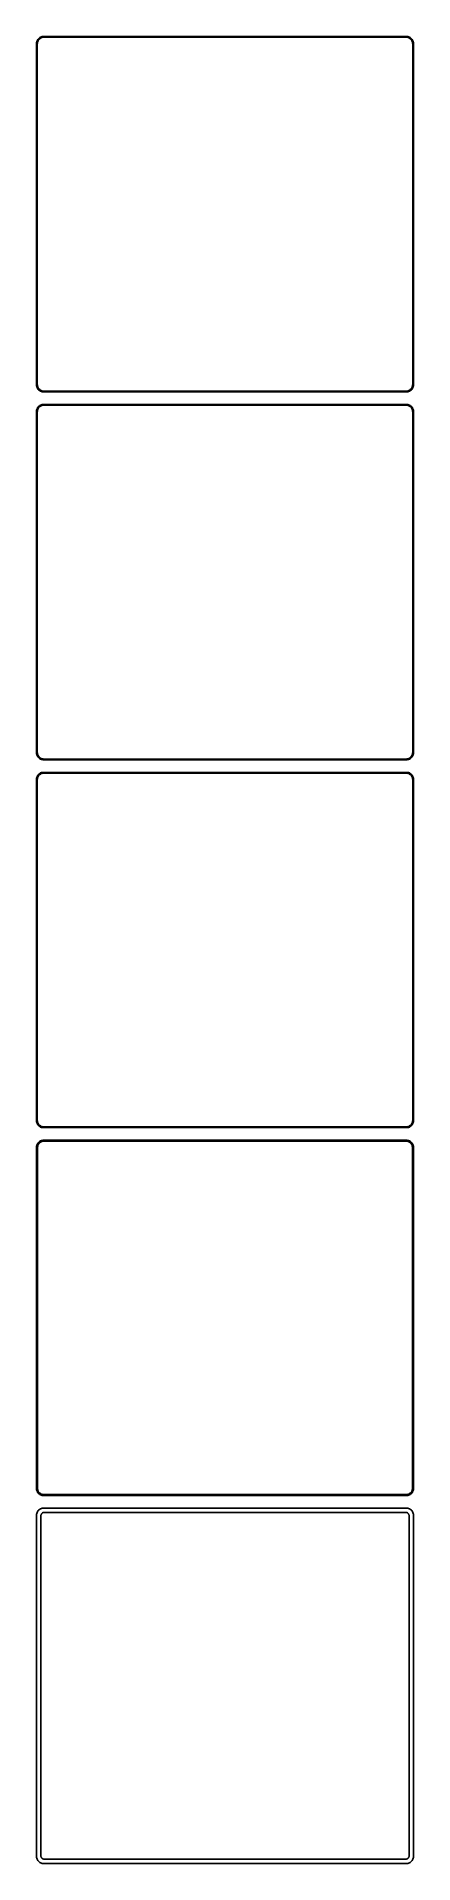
# Model space of a CAD drawing. Header units: metres. Extents: x -135 to 135, y 1193 to 2503.
import ezdxf

# ---------------------------------------------------------------- set-up
doc = ezdxf.new("R2010")
doc.units = ezdxf.units.M

msp = doc.modelspace()

# ---------------------------------------------------------------- linework, layer by layer
for p, q in [((-134.961, 2499.13), (-135, 2498.5)), ((-135, 2498.5), (-135, 2253.5)), ((-134.843, 2499.74), (-134.961, 2499.13)), ((-134.649, 2500.34), (-134.843, 2499.74)), ((-134.382, 2500.91), (-134.649, 2500.34)), ((-134.5, 2498.25), (-134.463, 2498.85)), ((-134.5, 2253.75), (-134.5, 2498.25)), ((-134.463, 2498.85), (-134.351, 2499.43)), ((-134.045, 2501.44), (-134.382, 2500.91)), ((-134.351, 2499.43), (-134.166, 2500)), ((-134.166, 2500), (-133.912, 2500.54)), ((-133.645, 2501.92), (-134.045, 2501.44)), ((-133.912, 2500.54), (-133.593, 2501.04)), ((-133.187, 2502.35), (-133.645, 2501.92)), ((-133.593, 2501.04), (-133.213, 2501.5)), ((-133.213, 2501.5), (-132.778, 2501.91)), ((-132.679, 2502.72), (-133.187, 2502.35)), ((-132.778, 2501.91), (-132.295, 2502.26)), ((-132.129, 2503.02), (-132.679, 2502.72)), ((-132.295, 2502.26), (-131.772, 2502.55)), ((-131.545, 2503.26), (-132.129, 2503.02)), ((-131.772, 2502.55), (-131.218, 2502.77)), ((-130.937, 2503.41), (-131.545, 2503.26)), ((-131.218, 2502.77), (-130.64, 2502.92)), ((-130.314, 2503.49), (-130.937, 2503.41)), ((-130.64, 2502.92), (-130.048, 2502.99)), ((130.314, 2503.49), (-130.314, 2503.49)), ((-130.048, 2502.99), (130.048, 2502.99)), ((130.048, 2502.99), (130.64, 2502.92)), ((130.937, 2503.41), (130.314, 2503.49)), ((130.64, 2502.92), (131.218, 2502.77)), ((131.545, 2503.26), (130.937, 2503.41)), ((131.218, 2502.77), (131.772, 2502.55)), ((132.129, 2503.02), (131.545, 2503.26)), ((131.772, 2502.55), (132.295, 2502.26)), ((132.679, 2502.72), (132.129, 2503.02)), ((132.295, 2502.26), (132.778, 2501.91)), ((133.187, 2502.35), (132.679, 2502.72)), ((132.778, 2501.91), (133.213, 2501.5)), ((133.645, 2501.92), (133.187, 2502.35)), ((133.213, 2501.5), (133.593, 2501.04)), ((133.593, 2501.04), (133.912, 2500.54)), ((134.045, 2501.44), (133.645, 2501.92)), ((133.912, 2500.54), (134.166, 2500)), ((134.382, 2500.91), (134.045, 2501.44)), ((134.166, 2500), (134.351, 2499.43)), ((134.351, 2499.43), (134.463, 2498.85)), ((134.649, 2500.34), (134.382, 2500.91)), ((134.463, 2498.85), (134.5, 2498.25)), ((134.5, 2498.25), (134.5, 2253.75)), ((134.843, 2499.74), (134.649, 2500.34)), ((134.961, 2499.13), (134.843, 2499.74)), ((135, 2498.5), (134.961, 2499.13)), ((135, 2253.5), (135, 2498.5)), ((-135, 2253.5), (-134.961, 2252.87)), ((-134.961, 2252.87), (-134.843, 2252.26)), ((-134.843, 2252.26), (-134.649, 2251.66)), ((-134.649, 2251.66), (-134.382, 2251.09)), ((-134.463, 2253.15), (-134.5, 2253.75)), ((-134.351, 2252.57), (-134.463, 2253.15)), ((-134.382, 2251.09), (-134.045, 2250.56)), ((-134.166, 2252), (-134.351, 2252.57)), ((-133.912, 2251.46), (-134.166, 2252)), ((-134.045, 2250.56), (-133.645, 2250.08)), ((-133.593, 2250.96), (-133.912, 2251.46)), ((-133.645, 2250.08), (-133.187, 2249.65)), ((-133.213, 2250.5), (-133.593, 2250.96)), ((-132.778, 2250.09), (-133.213, 2250.5)), ((-133.187, 2249.65), (-132.679, 2249.28)), ((-132.295, 2249.74), (-132.778, 2250.09)), ((-132.679, 2249.28), (-132.129, 2248.98)), ((-131.772, 2249.45), (-132.295, 2249.74)), ((-132.129, 2248.98), (-131.545, 2248.74)), ((-131.218, 2249.23), (-131.772, 2249.45)), ((-131.545, 2248.74), (-130.937, 2248.59)), ((-130.64, 2249.08), (-131.218, 2249.23)), ((-130.937, 2248.59), (-130.314, 2248.51)), ((-130.048, 2249.01), (-130.64, 2249.08)), ((-130.314, 2248.51), (130.314, 2248.51)), ((130.048, 2249.01), (-130.048, 2249.01)), ((130.64, 2249.08), (130.048, 2249.01)), ((130.314, 2248.51), (130.937, 2248.59)), ((131.218, 2249.23), (130.64, 2249.08)), ((130.937, 2248.59), (131.545, 2248.74)), ((131.772, 2249.45), (131.218, 2249.23)), ((131.545, 2248.74), (132.129, 2248.98)), ((132.295, 2249.74), (131.772, 2249.45)), ((132.129, 2248.98), (132.679, 2249.28)), ((132.778, 2250.09), (132.295, 2249.74)), ((132.679, 2249.28), (133.187, 2249.65)), ((133.213, 2250.5), (132.778, 2250.09)), ((133.187, 2249.65), (133.645, 2250.08)), ((133.593, 2250.96), (133.213, 2250.5)), ((133.912, 2251.46), (133.593, 2250.96)), ((133.645, 2250.08), (134.045, 2250.56)), ((134.166, 2252), (133.912, 2251.46)), ((134.045, 2250.56), (134.382, 2251.09)), ((134.351, 2252.57), (134.166, 2252)), ((134.463, 2253.15), (134.351, 2252.57)), ((134.382, 2251.09), (134.649, 2251.66)), ((134.5, 2253.75), (134.463, 2253.15)), ((134.649, 2251.66), (134.843, 2252.26)), ((134.843, 2252.26), (134.961, 2252.87)), ((134.961, 2252.87), (135, 2253.5)), ((-134.961, 2235.13), (-135, 2234.5)), ((-135, 2234.5), (-135, 1989.5)), ((-134.843, 2235.74), (-134.961, 2235.13)), ((-134.649, 2236.34), (-134.843, 2235.74)), ((-134.382, 2236.91), (-134.649, 2236.34)), ((-134.5, 2234.25), (-134.463, 2234.85)), ((-134.5, 1989.75), (-134.5, 2234.25)), ((-134.463, 2234.85), (-134.351, 2235.43)), ((-134.045, 2237.44), (-134.382, 2236.91)), ((-134.351, 2235.43), (-134.166, 2236)), ((-134.166, 2236), (-133.912, 2236.54)), ((-133.645, 2237.92), (-134.045, 2237.44)), ((-133.912, 2236.54), (-133.593, 2237.04)), ((-133.187, 2238.35), (-133.645, 2237.92)), ((-133.593, 2237.04), (-133.213, 2237.5)), ((-133.213, 2237.5), (-132.778, 2237.91)), ((-132.679, 2238.72), (-133.187, 2238.35)), ((-132.778, 2237.91), (-132.295, 2238.26)), ((-132.129, 2239.02), (-132.679, 2238.72)), ((-132.295, 2238.26), (-131.772, 2238.55)), ((-131.545, 2239.26), (-132.129, 2239.02)), ((-131.772, 2238.55), (-131.218, 2238.77)), ((-130.937, 2239.41), (-131.545, 2239.26)), ((-131.218, 2238.77), (-130.64, 2238.92)), ((-130.314, 2239.49), (-130.937, 2239.41)), ((-130.64, 2238.92), (-130.048, 2238.99)), ((130.314, 2239.49), (-130.314, 2239.49)), ((-130.048, 2238.99), (130.048, 2238.99)), ((130.048, 2238.99), (130.64, 2238.92)), ((130.937, 2239.41), (130.314, 2239.49)), ((130.64, 2238.92), (131.218, 2238.77)), ((131.545, 2239.26), (130.937, 2239.41)), ((131.218, 2238.77), (131.772, 2238.55)), ((132.129, 2239.02), (131.545, 2239.26)), ((131.772, 2238.55), (132.295, 2238.26)), ((132.679, 2238.72), (132.129, 2239.02)), ((132.295, 2238.26), (132.778, 2237.91)), ((133.187, 2238.35), (132.679, 2238.72)), ((132.778, 2237.91), (133.213, 2237.5)), ((133.645, 2237.92), (133.187, 2238.35)), ((133.213, 2237.5), (133.593, 2237.04)), ((133.593, 2237.04), (133.912, 2236.54)), ((134.045, 2237.44), (133.645, 2237.92)), ((133.912, 2236.54), (134.166, 2236)), ((134.382, 2236.91), (134.045, 2237.44)), ((134.166, 2236), (134.351, 2235.43)), ((134.351, 2235.43), (134.463, 2234.85)), ((134.649, 2236.34), (134.382, 2236.91)), ((134.463, 2234.85), (134.5, 2234.25)), ((134.5, 2234.25), (134.5, 1989.75)), ((134.843, 2235.74), (134.649, 2236.34)), ((134.961, 2235.13), (134.843, 2235.74)), ((135, 2234.5), (134.961, 2235.13)), ((135, 1989.5), (135, 2234.5)), ((-135, 1989.5), (-134.961, 1988.87)), ((-134.961, 1988.87), (-134.843, 1988.26)), ((-134.843, 1988.26), (-134.649, 1987.66)), ((-134.649, 1987.66), (-134.382, 1987.09)), ((-134.463, 1989.15), (-134.5, 1989.75)), ((-134.351, 1988.57), (-134.463, 1989.15)), ((-134.382, 1987.09), (-134.045, 1986.56)), ((-134.166, 1988), (-134.351, 1988.57)), ((-133.912, 1987.46), (-134.166, 1988)), ((-134.045, 1986.56), (-133.645, 1986.08)), ((-133.593, 1986.96), (-133.912, 1987.46)), ((-133.645, 1986.08), (-133.187, 1985.65)), ((-133.213, 1986.5), (-133.593, 1986.96)), ((-132.778, 1986.09), (-133.213, 1986.5)), ((-133.187, 1985.65), (-132.679, 1985.28)), ((-132.295, 1985.74), (-132.778, 1986.09)), ((-132.679, 1985.28), (-132.129, 1984.98)), ((-131.772, 1985.45), (-132.295, 1985.74)), ((-132.129, 1984.98), (-131.545, 1984.74)), ((-131.218, 1985.23), (-131.772, 1985.45)), ((-131.545, 1984.74), (-130.937, 1984.59)), ((-130.64, 1985.08), (-131.218, 1985.23)), ((-130.937, 1984.59), (-130.314, 1984.51)), ((-130.048, 1985.01), (-130.64, 1985.08)), ((-130.314, 1984.51), (130.314, 1984.51)), ((130.048, 1985.01), (-130.048, 1985.01)), ((130.64, 1985.08), (130.048, 1985.01)), ((130.314, 1984.51), (130.937, 1984.59)), ((131.218, 1985.23), (130.64, 1985.08)), ((130.937, 1984.59), (131.545, 1984.74)), ((131.772, 1985.45), (131.218, 1985.23)), ((131.545, 1984.74), (132.129, 1984.98)), ((132.295, 1985.74), (131.772, 1985.45)), ((132.129, 1984.98), (132.679, 1985.28)), ((132.778, 1986.09), (132.295, 1985.74)), ((132.679, 1985.28), (133.187, 1985.65)), ((133.213, 1986.5), (132.778, 1986.09)), ((133.187, 1985.65), (133.645, 1986.08)), ((133.593, 1986.96), (133.213, 1986.5)), ((133.912, 1987.46), (133.593, 1986.96)), ((133.645, 1986.08), (134.045, 1986.56)), ((134.166, 1988), (133.912, 1987.46)), ((134.045, 1986.56), (134.382, 1987.09)), ((134.351, 1988.57), (134.166, 1988)), ((134.463, 1989.15), (134.351, 1988.57)), ((134.382, 1987.09), (134.649, 1987.66)), ((134.5, 1989.75), (134.463, 1989.15)), ((134.649, 1987.66), (134.843, 1988.26)), ((134.843, 1988.26), (134.961, 1988.87)), ((134.961, 1988.87), (135, 1989.5)), ((-134.961, 1971.13), (-135, 1970.5)), ((-135, 1970.5), (-135, 1725.5)), ((-134.843, 1971.74), (-134.961, 1971.13)), ((-134.649, 1972.34), (-134.843, 1971.74)), ((-134.382, 1972.91), (-134.649, 1972.34)), ((-134.5, 1970.25), (-134.463, 1970.85)), ((-134.5, 1725.75), (-134.5, 1970.25)), ((-134.463, 1970.85), (-134.351, 1971.43)), ((-134.045, 1973.44), (-134.382, 1972.91)), ((-134.351, 1971.43), (-134.166, 1972)), ((-134.166, 1972), (-133.912, 1972.54)), ((-133.645, 1973.92), (-134.045, 1973.44)), ((-133.912, 1972.54), (-133.593, 1973.04)), ((-133.187, 1974.35), (-133.645, 1973.92)), ((-133.593, 1973.04), (-133.213, 1973.5)), ((-133.213, 1973.5), (-132.778, 1973.91)), ((-132.679, 1974.72), (-133.187, 1974.35)), ((-132.778, 1973.91), (-132.295, 1974.26)), ((-132.129, 1975.02), (-132.679, 1974.72)), ((-132.295, 1974.26), (-131.772, 1974.55)), ((-131.545, 1975.26), (-132.129, 1975.02)), ((-131.772, 1974.55), (-131.218, 1974.77)), ((-130.937, 1975.41), (-131.545, 1975.26)), ((-131.218, 1974.77), (-130.64, 1974.92)), ((-130.314, 1975.49), (-130.937, 1975.41)), ((-130.64, 1974.92), (-130.048, 1974.99)), ((130.314, 1975.49), (-130.314, 1975.49)), ((-130.048, 1974.99), (130.048, 1974.99)), ((130.048, 1974.99), (130.64, 1974.92)), ((130.937, 1975.41), (130.314, 1975.49)), ((130.64, 1974.92), (131.218, 1974.77)), ((131.545, 1975.26), (130.937, 1975.41)), ((131.218, 1974.77), (131.772, 1974.55)), ((132.129, 1975.02), (131.545, 1975.26)), ((131.772, 1974.55), (132.295, 1974.26)), ((132.679, 1974.72), (132.129, 1975.02)), ((132.295, 1974.26), (132.778, 1973.91)), ((133.187, 1974.35), (132.679, 1974.72)), ((132.778, 1973.91), (133.213, 1973.5)), ((133.645, 1973.92), (133.187, 1974.35)), ((133.213, 1973.5), (133.593, 1973.04)), ((133.593, 1973.04), (133.912, 1972.54)), ((134.045, 1973.44), (133.645, 1973.92)), ((133.912, 1972.54), (134.166, 1972)), ((134.382, 1972.91), (134.045, 1973.44)), ((134.166, 1972), (134.351, 1971.43)), ((134.351, 1971.43), (134.463, 1970.85)), ((134.649, 1972.34), (134.382, 1972.91)), ((134.463, 1970.85), (134.5, 1970.25)), ((134.5, 1970.25), (134.5, 1725.75)), ((134.843, 1971.74), (134.649, 1972.34)), ((134.961, 1971.13), (134.843, 1971.74)), ((135, 1970.5), (134.961, 1971.13)), ((135, 1725.5), (135, 1970.5)), ((-135, 1725.5), (-134.961, 1724.87)), ((-134.961, 1724.87), (-134.843, 1724.26)), ((-134.843, 1724.26), (-134.649, 1723.66)), ((-134.649, 1723.66), (-134.382, 1723.09)), ((-134.463, 1725.15), (-134.5, 1725.75)), ((-134.351, 1724.57), (-134.463, 1725.15)), ((-134.382, 1723.09), (-134.045, 1722.56)), ((-134.166, 1724), (-134.351, 1724.57)), ((-133.912, 1723.46), (-134.166, 1724)), ((-134.045, 1722.56), (-133.645, 1722.08)), ((-133.593, 1722.96), (-133.912, 1723.46)), ((-133.645, 1722.08), (-133.187, 1721.65)), ((-133.213, 1722.5), (-133.593, 1722.96)), ((-132.778, 1722.09), (-133.213, 1722.5)), ((-133.187, 1721.65), (-132.679, 1721.28)), ((-132.295, 1721.74), (-132.778, 1722.09)), ((-132.679, 1721.28), (-132.129, 1720.98)), ((-131.772, 1721.45), (-132.295, 1721.74)), ((-132.129, 1720.98), (-131.545, 1720.74)), ((-131.218, 1721.23), (-131.772, 1721.45)), ((-131.545, 1720.74), (-130.937, 1720.59)), ((-130.64, 1721.08), (-131.218, 1721.23)), ((-130.937, 1720.59), (-130.314, 1720.51)), ((-130.048, 1721.01), (-130.64, 1721.08)), ((-130.314, 1720.51), (130.314, 1720.51)), ((130.048, 1721.01), (-130.048, 1721.01)), ((130.64, 1721.08), (130.048, 1721.01)), ((130.314, 1720.51), (130.937, 1720.59)), ((131.218, 1721.23), (130.64, 1721.08)), ((130.937, 1720.59), (131.545, 1720.74)), ((131.772, 1721.45), (131.218, 1721.23)), ((131.545, 1720.74), (132.129, 1720.98)), ((132.295, 1721.74), (131.772, 1721.45)), ((132.129, 1720.98), (132.679, 1721.28)), ((132.778, 1722.09), (132.295, 1721.74)), ((132.679, 1721.28), (133.187, 1721.65)), ((133.213, 1722.5), (132.778, 1722.09)), ((133.187, 1721.65), (133.645, 1722.08)), ((133.593, 1722.96), (133.213, 1722.5)), ((133.912, 1723.46), (133.593, 1722.96)), ((133.645, 1722.08), (134.045, 1722.56)), ((134.166, 1724), (133.912, 1723.46)), ((134.045, 1722.56), (134.382, 1723.09)), ((134.351, 1724.57), (134.166, 1724)), ((134.463, 1725.15), (134.351, 1724.57)), ((134.382, 1723.09), (134.649, 1723.66)), ((134.5, 1725.75), (134.463, 1725.15)), ((134.649, 1723.66), (134.843, 1724.26)), ((134.843, 1724.26), (134.961, 1724.87)), ((134.961, 1724.87), (135, 1725.5)), ((-134.961, 1707.13), (-135, 1706.5)), ((-135, 1706.5), (-135, 1461.5)), ((-134.843, 1707.74), (-134.961, 1707.13)), ((-134.649, 1708.34), (-134.843, 1707.74)), ((-134.382, 1708.91), (-134.649, 1708.34)), ((-134.045, 1709.44), (-134.382, 1708.91)), ((-134.328, 1706.25), (-134.292, 1706.82)), ((-134.328, 1461.75), (-134.328, 1706.25)), ((-134.292, 1706.82), (-134.185, 1707.39)), ((-134.185, 1707.39), (-134.007, 1707.94)), ((-133.645, 1709.92), (-134.045, 1709.44)), ((-134.007, 1707.94), (-133.762, 1708.46)), ((-133.762, 1708.46), (-133.454, 1708.94)), ((-133.187, 1710.35), (-133.645, 1709.92)), ((-133.454, 1708.94), (-133.088, 1709.38)), ((-132.679, 1710.72), (-133.187, 1710.35)), ((-133.088, 1709.38), (-132.668, 1709.78)), ((-132.129, 1711.02), (-132.679, 1710.72)), ((-132.668, 1709.78), (-132.203, 1710.12)), ((-132.203, 1710.12), (-131.699, 1710.39)), ((-131.545, 1711.26), (-132.129, 1711.02)), ((-131.699, 1710.39), (-131.165, 1710.6)), ((-130.937, 1711.41), (-131.545, 1711.26)), ((-131.165, 1710.6), (-130.608, 1710.75)), ((-130.314, 1711.49), (-130.937, 1711.41)), ((-130.608, 1710.75), (-130.037, 1710.82)), ((130.314, 1711.49), (-130.314, 1711.49)), ((-130.037, 1710.82), (130.037, 1710.82)), ((130.037, 1710.82), (130.608, 1710.75)), ((130.937, 1711.41), (130.314, 1711.49)), ((130.608, 1710.75), (131.165, 1710.6)), ((131.545, 1711.26), (130.937, 1711.41)), ((131.165, 1710.6), (131.699, 1710.39)), ((132.129, 1711.02), (131.545, 1711.26)), ((131.699, 1710.39), (132.203, 1710.12)), ((132.679, 1710.72), (132.129, 1711.02)), ((132.203, 1710.12), (132.668, 1709.78)), ((132.668, 1709.78), (133.088, 1709.38)), ((133.187, 1710.35), (132.679, 1710.72)), ((133.088, 1709.38), (133.454, 1708.94)), ((133.645, 1709.92), (133.187, 1710.35)), ((133.454, 1708.94), (133.762, 1708.46)), ((134.045, 1709.44), (133.645, 1709.92)), ((133.762, 1708.46), (134.007, 1707.94)), ((134.007, 1707.94), (134.185, 1707.39)), ((134.382, 1708.91), (134.045, 1709.44)), ((134.185, 1707.39), (134.292, 1706.82)), ((134.292, 1706.82), (134.328, 1706.25)), ((134.328, 1706.25), (134.328, 1461.75)), ((134.649, 1708.34), (134.382, 1708.91)), ((134.843, 1707.74), (134.649, 1708.34)), ((134.961, 1707.13), (134.843, 1707.74)), ((135, 1706.5), (134.961, 1707.13)), ((135, 1461.5), (135, 1706.5)), ((-135, 1461.5), (-134.961, 1460.87)), ((-134.961, 1460.87), (-134.843, 1460.26)), ((-134.843, 1460.26), (-134.649, 1459.66)), ((-134.649, 1459.66), (-134.382, 1459.09)), ((-134.382, 1459.09), (-134.045, 1458.56)), ((-134.292, 1461.18), (-134.328, 1461.75)), ((-134.185, 1460.61), (-134.292, 1461.18)), ((-134.007, 1460.06), (-134.185, 1460.61)), ((-134.045, 1458.56), (-133.645, 1458.08)), ((-133.762, 1459.54), (-134.007, 1460.06)), ((-133.454, 1459.06), (-133.762, 1459.54)), ((-133.645, 1458.08), (-133.187, 1457.65)), ((-133.088, 1458.62), (-133.454, 1459.06)), ((-133.187, 1457.65), (-132.679, 1457.28)), ((-132.668, 1458.22), (-133.088, 1458.62)), ((-132.679, 1457.28), (-132.129, 1456.98)), ((-132.203, 1457.88), (-132.668, 1458.22)), ((-131.699, 1457.61), (-132.203, 1457.88)), ((-132.129, 1456.98), (-131.545, 1456.74)), ((-131.165, 1457.4), (-131.699, 1457.61)), ((-131.545, 1456.74), (-130.937, 1456.59)), ((-130.608, 1457.25), (-131.165, 1457.4)), ((-130.937, 1456.59), (-130.314, 1456.51)), ((-130.037, 1457.18), (-130.608, 1457.25)), ((-130.314, 1456.51), (130.314, 1456.51)), ((130.037, 1457.18), (-130.037, 1457.18)), ((130.608, 1457.25), (130.037, 1457.18)), ((130.314, 1456.51), (130.937, 1456.59)), ((131.165, 1457.4), (130.608, 1457.25)), ((130.937, 1456.59), (131.545, 1456.74)), ((131.699, 1457.61), (131.165, 1457.4)), ((131.545, 1456.74), (132.129, 1456.98)), ((132.203, 1457.88), (131.699, 1457.61)), ((132.129, 1456.98), (132.679, 1457.28)), ((132.668, 1458.22), (132.203, 1457.88)), ((133.088, 1458.62), (132.668, 1458.22)), ((132.679, 1457.28), (133.187, 1457.65)), ((133.454, 1459.06), (133.088, 1458.62)), ((133.187, 1457.65), (133.645, 1458.08)), ((133.762, 1459.54), (133.454, 1459.06)), ((133.645, 1458.08), (134.045, 1458.56)), ((134.007, 1460.06), (133.762, 1459.54)), ((134.185, 1460.61), (134.007, 1460.06)), ((134.045, 1458.56), (134.382, 1459.09)), ((134.292, 1461.18), (134.185, 1460.61)), ((134.328, 1461.75), (134.292, 1461.18)), ((134.382, 1459.09), (134.649, 1459.66)), ((134.649, 1459.66), (134.843, 1460.26)), ((134.843, 1460.26), (134.961, 1460.87)), ((134.961, 1460.87), (135, 1461.5)), ((-134.961, 1443.13), (-135, 1442.5)), ((-135, 1442.5), (-135, 1197.5)), ((-134.843, 1443.74), (-134.961, 1443.13)), ((-134.649, 1444.34), (-134.843, 1443.74)), ((-134.382, 1444.91), (-134.649, 1444.34)), ((-134.045, 1445.44), (-134.382, 1444.91)), ((-133.645, 1445.92), (-134.045, 1445.44)), ((-133.187, 1446.35), (-133.645, 1445.92)), ((-132.679, 1446.72), (-133.187, 1446.35)), ((-132.129, 1447.02), (-132.679, 1446.72)), ((-131.545, 1447.26), (-132.129, 1447.02)), ((-131.86, 1442.25), (-131.843, 1442.51)), ((-131.86, 1197.75), (-131.86, 1442.25)), ((-131.843, 1442.51), (-131.793, 1442.77)), ((-131.793, 1442.77), (-131.711, 1443.03)), ((-131.711, 1443.03), (-131.599, 1443.27)), ((-131.599, 1443.27), (-131.457, 1443.49)), ((-130.937, 1447.41), (-131.545, 1447.26)), ((-131.457, 1443.49), (-131.288, 1443.69)), ((-131.288, 1443.69), (-131.095, 1443.88)), ((-131.095, 1443.88), (-130.88, 1444.03)), ((-130.314, 1447.49), (-130.937, 1447.41)), ((-130.88, 1444.03), (-130.648, 1444.16)), ((-130.648, 1444.16), (-130.402, 1444.26)), ((-130.402, 1444.26), (-130.145, 1444.32)), ((130.314, 1447.49), (-130.314, 1447.49)), ((-130.145, 1444.32), (-129.882, 1444.36)), ((-129.882, 1444.36), (129.882, 1444.36)), ((129.882, 1444.36), (130.145, 1444.32)), ((130.145, 1444.32), (130.402, 1444.26)), ((130.937, 1447.41), (130.314, 1447.49)), ((130.402, 1444.26), (130.648, 1444.16)), ((130.648, 1444.16), (130.88, 1444.03)), ((130.88, 1444.03), (131.095, 1443.88)), ((131.545, 1447.26), (130.937, 1447.41)), ((131.095, 1443.88), (131.288, 1443.69)), ((131.288, 1443.69), (131.457, 1443.49)), ((131.457, 1443.49), (131.599, 1443.27)), ((132.129, 1447.02), (131.545, 1447.26)), ((131.599, 1443.27), (131.711, 1443.03)), ((131.711, 1443.03), (131.793, 1442.77)), ((131.793, 1442.77), (131.843, 1442.51)), ((131.843, 1442.51), (131.86, 1442.25)), ((131.86, 1442.25), (131.86, 1197.75)), ((132.679, 1446.72), (132.129, 1447.02)), ((133.187, 1446.35), (132.679, 1446.72)), ((133.645, 1445.92), (133.187, 1446.35)), ((134.045, 1445.44), (133.645, 1445.92)), ((134.382, 1444.91), (134.045, 1445.44)), ((134.649, 1444.34), (134.382, 1444.91)), ((134.843, 1443.74), (134.649, 1444.34)), ((134.961, 1443.13), (134.843, 1443.74)), ((135, 1442.5), (134.961, 1443.13)), ((135, 1197.5), (135, 1442.5)), ((-135, 1197.5), (-134.961, 1196.87)), ((-134.961, 1196.87), (-134.843, 1196.26)), ((-134.843, 1196.26), (-134.649, 1195.66)), ((-134.649, 1195.66), (-134.382, 1195.09)), ((-134.382, 1195.09), (-134.045, 1194.56)), ((-134.045, 1194.56), (-133.645, 1194.08)), ((-133.645, 1194.08), (-133.187, 1193.65)), ((-133.187, 1193.65), (-132.679, 1193.28)), ((-132.679, 1193.28), (-132.129, 1192.98)), ((-131.843, 1197.49), (-131.86, 1197.75)), ((-131.793, 1197.23), (-131.843, 1197.49)), ((-131.711, 1196.97), (-131.793, 1197.23)), ((-131.599, 1196.73), (-131.711, 1196.97)), ((-131.457, 1196.51), (-131.599, 1196.73)), ((-131.288, 1196.31), (-131.457, 1196.51)), ((-131.095, 1196.12), (-131.288, 1196.31)), ((-130.88, 1195.97), (-131.095, 1196.12)), ((-130.648, 1195.84), (-130.88, 1195.97)), ((-130.402, 1195.74), (-130.648, 1195.84)), ((-130.145, 1195.68), (-130.402, 1195.74)), ((-129.882, 1195.64), (-130.145, 1195.68)), ((129.882, 1195.64), (-129.882, 1195.64)), ((130.145, 1195.68), (129.882, 1195.64)), ((130.402, 1195.74), (130.145, 1195.68)), ((130.648, 1195.84), (130.402, 1195.74)), ((130.88, 1195.97), (130.648, 1195.84)), ((131.095, 1196.12), (130.88, 1195.97)), ((131.288, 1196.31), (131.095, 1196.12)), ((131.457, 1196.51), (131.288, 1196.31)), ((131.599, 1196.73), (131.457, 1196.51)), ((131.711, 1196.97), (131.599, 1196.73)), ((131.793, 1197.23), (131.711, 1196.97)), ((131.843, 1197.49), (131.793, 1197.23)), ((131.86, 1197.75), (131.843, 1197.49)), ((132.129, 1192.98), (132.679, 1193.28)), ((132.679, 1193.28), (133.187, 1193.65)), ((133.187, 1193.65), (133.645, 1194.08)), ((133.645, 1194.08), (134.045, 1194.56)), ((134.045, 1194.56), (134.382, 1195.09)), ((134.382, 1195.09), (134.649, 1195.66)), ((134.649, 1195.66), (134.843, 1196.26)), ((134.843, 1196.26), (134.961, 1196.87)), ((134.961, 1196.87), (135, 1197.5)), ((-132.129, 1192.98), (-131.545, 1192.74)), ((-131.545, 1192.74), (-130.937, 1192.59)), ((-130.937, 1192.59), (-130.314, 1192.51)), ((-130.314, 1192.51), (130.314, 1192.51)), ((130.314, 1192.51), (130.937, 1192.59)), ((130.937, 1192.59), (131.545, 1192.74)), ((131.545, 1192.74), (132.129, 1192.98))]:
    msp.add_line(p, q)

doc.saveas('drawing.dxf')
